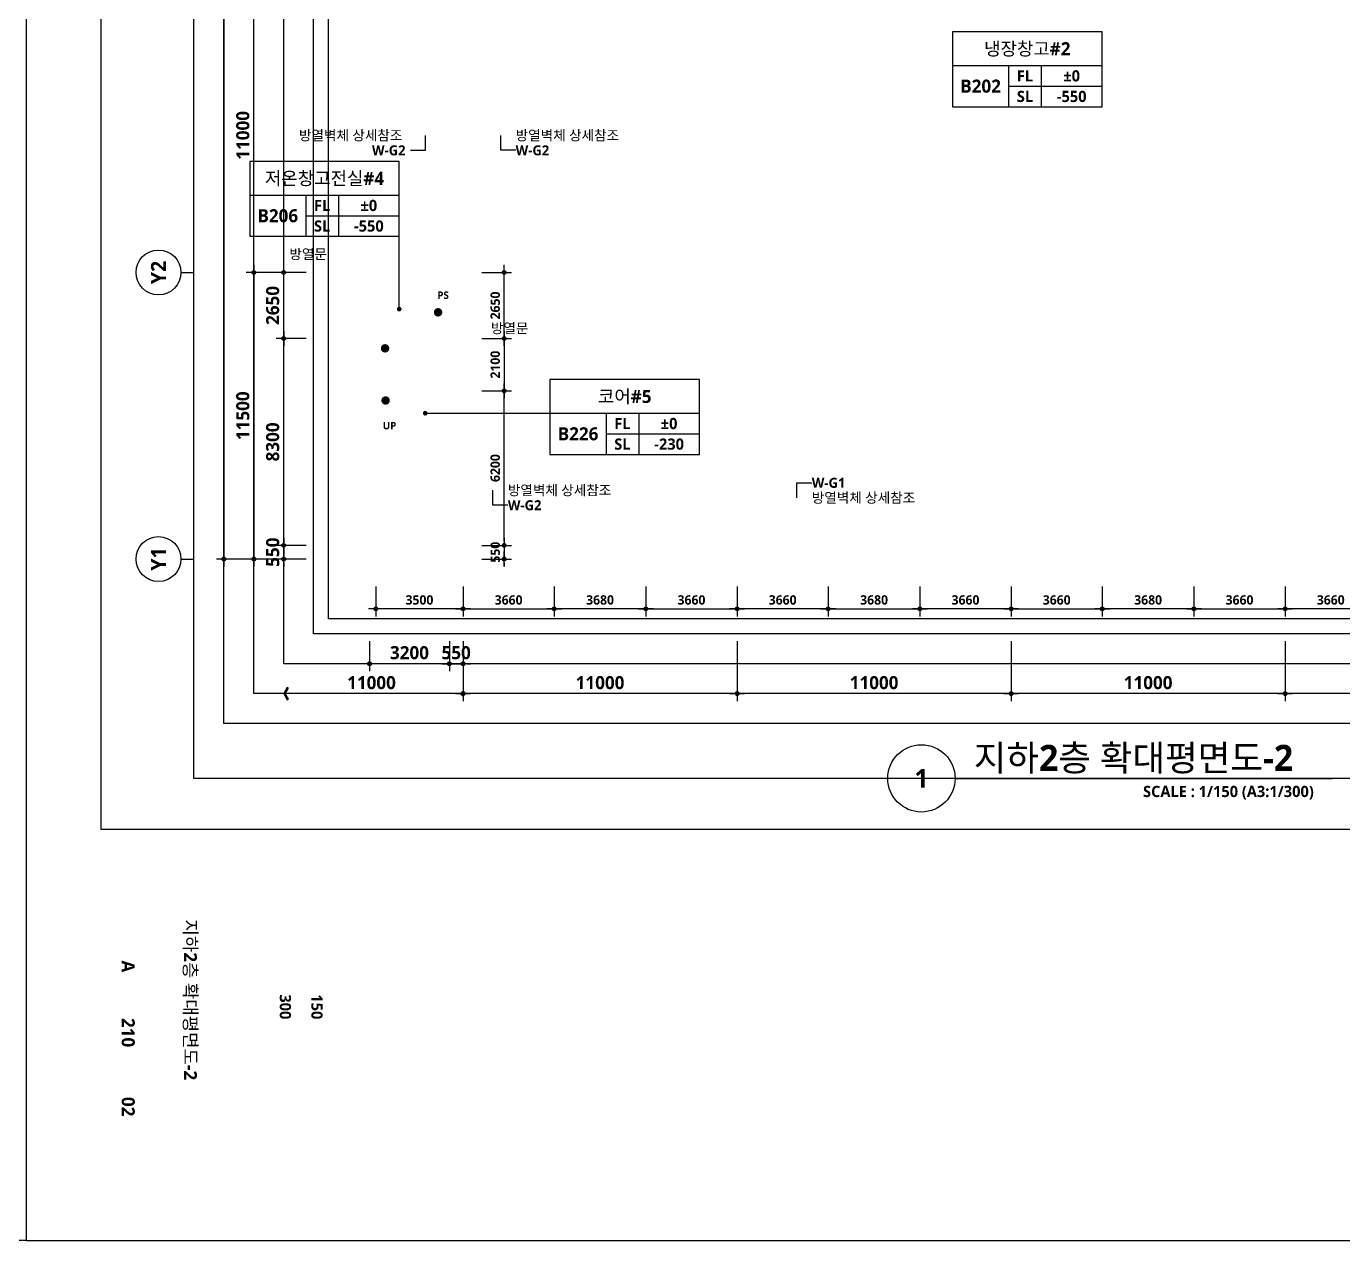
# Model space of a CAD drawing. Header units: millimetres. Extents: x -63924 to 190228206, y 0 to 456875599.
# Drawn here: x 89100 to 141939, y 0 to 48725 of the extents above; entities that cross this region are included whole.
import ezdxf
from ezdxf.enums import TextEntityAlignment as Align

# ---------------------------------------------------------------- set-up
doc = ezdxf.new("R2010")
doc.units = ezdxf.units.MM
doc.header["$LTSCALE"] = 150
doc.header["$MEASUREMENT"] = 0
doc.header["$PDSIZE"] = -10
doc.layers.get('0').update_dxf_attribs({"linetype": 'CONTINUOUS'})
doc.layers.get('Defpoints').update_dxf_attribs({"color": 153, "linetype": 'CONTINUOUS'})
for name, color, linetype in [('A-ANNO-DIM', 4, 'CONTINUOUS'), ('A-ANNO-GRA1', 7, 'CONTINUOUS'), ('A-ANNO-LEAD', 4, 'CONTINUOUS'), ('A-ANNO-TEXT1', 7, 'CONTINUOUS'), ('A-ANNO-TEXT2', 3, 'CONTINUOUS'), ('A-ANNO-TITL', 7, 'CONTINUOUS'), ('A-FLOR-MARK-ARCH', 1, 'CONTINUOUS'), ('A-ST-AXIS-BUB', 7, 'CONTINUOUS'), ('A-ST-AXIS-DIM', 7, 'CONTINUOUS'), ('AA-XXXX-TXT1', 2, 'CONTINUOUS')]:
    doc.layers.add(name, color=color, linetype=linetype)
for name, color, linetype, plot in [('Defpoint', 161, 'CONTINUOUS', False), ('G(그리드1)', 185, 'CONTINUOUS', False), ('G(그리드2)', 235, 'CONTINUOUS', False)]:
    doc.layers.add(name, color=color, linetype=linetype, plot=plot)
doc.styles.add('2020음성 1차', font='')
doc.styles.add('SH_나눔', font='')
doc.styles.add('SH_대대리576', font='')
doc.styles.add('SH_진천_나눔', font='')
doc.styles.get('2020음성 1차').set_extended_font_data('NanumGothic', bold=True)
doc.styles.get('SH_나눔').set_extended_font_data('NanumGothic', bold=True)
doc.styles.get('SH_대대리576').set_extended_font_data('NanumGothic', bold=True)
doc.styles.get('SH_진천_나눔').set_extended_font_data('NanumGothic', bold=True)
doc.dimstyles.new('SHP 300', dxfattribs={"dimscale": 150, "dimtxt": 3.5, "dimasz": 1, "dimexe": 2, "dimexo": 2, "dimgap": 1, "dimtad": 1, "dimdec": 0, "dimzin": 0, "dimdsep": 46, "dimtxsty": 'SH_대대리576', "dimblk": 'DIMDOT', "dimcen": 0.09, "dimclrt": 3, "dimadec": 0, "dimazin": 1, "dimtfac": 1, "dimtdec": 0, "dimtix": 1, "dimtmove": 2, "dimatfit": 0, "dimldrblk": 'DIMDOT', "dimfxl": 1, "dimtolj": 1, "dimtzin": 0, "dimarcsym": 0})
doc.dimstyles.new('SHP300내부', dxfattribs={"dimscale": 150, "dimtxt": 2.5, "dimasz": 1, "dimexe": 2, "dimexo": 2, "dimgap": 1, "dimtad": 1, "dimdec": 0, "dimzin": 0, "dimdsep": 46, "dimtxsty": 'SH_대대리576', "dimblk": 'DIMDOT', "dimcen": 0.09, "dimclrd": 256, "dimclre": 256, "dimclrt": 3, "dimadec": 0, "dimazin": 1, "dimtfac": 1, "dimtdec": 0, "dimtix": 1, "dimtmove": 2, "dimatfit": 0, "dimldrblk": 'DIMDOT', "dimfxl": 1, "dimtolj": 1, "dimtzin": 0, "dimlwd": -1, "dimlwe": -1, "dimarcsym": 0})

# ---------------------------------------------------------------- blocks, each defined once
blk = doc.blocks.new('*U12')
at = {"layer": 'A-ANNO-TITL'}
blk.add_line((0, 0), (5050, 0), dxfattribs=at)
blk.add_circle((-450, 0), 450, dxfattribs=at)
at = {"layer": 'AA-XXXX-TXT1', "style": 'SH_대대리576'}
blk.add_attdef('DWG.TITLE', (250, 100), '', height=350, dxfattribs=at)
at = {"layer": 'AA-XXXX-TXT1', "color": 7, "style": 'SH_대대리576'}
blk.add_attdef('NO1', text='', height=300, dxfattribs=at).set_placement((-450, 0), align=Align.MIDDLE)
at = {"layer": 'AA-XXXX-TXT1', "style": 'SH_대대리576'}
blk.add_attdef('SCALE', text='', height=150, dxfattribs=at).set_placement((4800, -100), align=Align.TOP_RIGHT)
blk = doc.blocks.new('A-ST-AXIS-BUB-1')
at = {"layer": 'A-ST-AXIS-BUB'}
blk.add_line((0, 350), (0, 0), dxfattribs=at)
blk.add_circle((0, 950), 600, dxfattribs=at)
blk = doc.blocks.new('DIMDOT')
at = {"color": 0}
blk.add_line((-2, 0), (2, 0), dxfattribs=at)
for radius in [0.5, 0.25]:
    blk.add_circle((0, 0), radius, dxfattribs=at)
blk = doc.blocks.new('*D36')
at = {"layer": 'A-ST-AXIS-DIM', "color": 0, "lineweight": -2, "transparency": 16777216}
for p, q in [((100330, 38850), (97930, 38850)), ((98230, 38700), (98230, 27500)), ((100330, 27350), (97930, 27350))]:
    blk.add_line(p, q, dxfattribs=at)
at = {"layer": 'Defpoints', "color": 0, "transparency": 16777216}
for p in [(100630, 38850), (98230, 27350), (100630, 27350)]:
    blk.add_point(p, dxfattribs=at)
at = {"layer": 'A-ST-AXIS-DIM', "color": 0, "linetype": 'ByBlock', "lineweight": -2, "transparency": 16777216, "xscale": 150, "yscale": 150, "zscale": 150}
for p, rotation in [((98230, 38850), 90), ((98230, 27350), 270)]:
    blk.add_blockref('DIMDOT', p, dxfattribs=dict(at, rotation=rotation))
at = {"layer": 'A-ST-AXIS-DIM', "color": 3, "transparency": 16777216, "insert": (97791, 33100), "char_height": 525, "attachment_point": 5, "rotation": 90, "style": 'SH_대대리576'}
blk.add_mtext('\\A1;11500', dxfattribs=at)
blk = doc.blocks.new('*D37')
at = {"layer": 'A-ST-AXIS-DIM', "color": 0, "lineweight": -2, "transparency": 16777216}
for p, q in [((100330, 49850), (97930, 49850)), ((98230, 39000), (98230, 49700)), ((100330, 38850), (97930, 38850))]:
    blk.add_line(p, q, dxfattribs=at)
at = {"layer": 'Defpoints', "color": 0, "transparency": 16777216}
for p in [(98230, 49850), (100630, 49850), (100630, 38850)]:
    blk.add_point(p, dxfattribs=at)
at = {"layer": 'A-ST-AXIS-DIM', "color": 0, "linetype": 'ByBlock', "lineweight": -2, "transparency": 16777216, "xscale": 150, "yscale": 150, "zscale": 150}
for p, rotation in [((98230, 49850), 90), ((98230, 38850), 270)]:
    blk.add_blockref('DIMDOT', p, dxfattribs=dict(at, rotation=rotation))
at = {"layer": 'A-ST-AXIS-DIM', "color": 3, "transparency": 16777216, "insert": (97792, 44350), "char_height": 525, "attachment_point": 5, "rotation": 90, "style": 'SH_대대리576'}
blk.add_mtext('\\A1;11000', dxfattribs=at)
blk = doc.blocks.new('*D43')
at = {"layer": 'A-ST-AXIS-DIM', "color": 0, "lineweight": -2, "transparency": 16777216}
for p, q in [((100330, 112150), (96730, 112150)), ((97030, 112000), (97030, 27500)), ((100330, 27350), (96730, 27350))]:
    blk.add_line(p, q, dxfattribs=at)
at = {"layer": 'Defpoints', "color": 0, "transparency": 16777216}
for p in [(100630, 112150), (97030, 27350), (100630, 27350)]:
    blk.add_point(p, dxfattribs=at)
at = {"layer": 'A-ST-AXIS-DIM', "color": 0, "linetype": 'ByBlock', "lineweight": -2, "transparency": 16777216, "xscale": 150, "yscale": 150, "zscale": 150}
for p, rotation in [((97030, 112150), 90), ((97030, 27350), 270)]:
    blk.add_blockref('DIMDOT', p, dxfattribs=dict(at, rotation=rotation))
at = {"layer": 'A-ST-AXIS-DIM', "color": 3, "transparency": 16777216, "insert": (96590, 69750), "char_height": 525, "attachment_point": 5, "rotation": 90, "style": 'SH_대대리576'}
blk.add_mtext('\\A1;84800', dxfattribs=at)
blk = doc.blocks.new('*D208')
at = {"layer": 'A-ANNO-DIM', "transparency": 16777216}
for p, q in [((108280, 28050), (108280, 28200)), ((107380, 27900), (108580, 27900)), ((108280, 27900), (108280, 27350)), ((107380, 27350), (108580, 27350)), ((108280, 27200), (108280, 27050))]:
    blk.add_line(p, q, dxfattribs=at)
at = {"layer": 'Defpoints', "color": 0, "transparency": 16777216}
for p in [(107080, 27900), (107080, 27350), (108280, 27350)]:
    blk.add_point(p, dxfattribs=at)
at = {"layer": 'A-ANNO-DIM', "linetype": 'ByBlock', "transparency": 16777216, "xscale": 150, "yscale": 150, "zscale": 150}
for p, rotation in [((108280, 27900), 270), ((108280, 27350), 90)]:
    blk.add_blockref('DIMDOT', p, dxfattribs=dict(at, rotation=rotation))
at = {"layer": 'A-ANNO-DIM', "color": 3, "transparency": 16777216, "insert": (107924, 27625), "char_height": 375, "attachment_point": 5, "rotation": 90, "style": 'SH_대대리576'}
blk.add_mtext('\\A1;550', dxfattribs=at)
blk = doc.blocks.new('*D264')
at = {"layer": 'A-ANNO-DIM', "transparency": 16777216}
for p, q in [((103130, 26250), (103130, 25050)), ((106630, 26250), (106630, 25050)), ((106480, 25350), (103280, 25350))]:
    blk.add_line(p, q, dxfattribs=at)
at = {"layer": 'Defpoints', "color": 0, "transparency": 16777216}
for p in [(103130, 26550), (106630, 26550), (103130, 25350)]:
    blk.add_point(p, dxfattribs=at)
at = {"layer": 'A-ANNO-DIM', "linetype": 'ByBlock', "transparency": 16777216, "xscale": 150, "yscale": 150, "zscale": 150, "rotation": 180}
blk.add_blockref('DIMDOT', (103130, 25350), dxfattribs=at)
at = {"layer": 'A-ANNO-DIM', "linetype": 'ByBlock', "transparency": 16777216, "xscale": 150, "yscale": 150, "zscale": 150}
blk.add_blockref('DIMDOT', (106630, 25350), dxfattribs=at)
at = {"layer": 'A-ANNO-DIM', "color": 3, "transparency": 16777216, "insert": (104880, 25707), "char_height": 375, "attachment_point": 5, "style": 'SH_대대리576'}
blk.add_mtext('\\A1;3500', dxfattribs=at)
blk = doc.blocks.new('*D265')
at = {"layer": 'A-ANNO-DIM', "transparency": 16777216}
for p, q in [((106630, 26250), (106630, 25050)), ((110290, 26250), (110290, 25050)), ((106780, 25350), (110140, 25350))]:
    blk.add_line(p, q, dxfattribs=at)
at = {"layer": 'Defpoints', "color": 0, "transparency": 16777216}
for p in [(106630, 26550), (110290, 26550), (110290, 25350)]:
    blk.add_point(p, dxfattribs=at)
at = {"layer": 'A-ANNO-DIM', "linetype": 'ByBlock', "transparency": 16777216, "xscale": 150, "yscale": 150, "zscale": 150, "rotation": 180}
blk.add_blockref('DIMDOT', (106630, 25350), dxfattribs=at)
at = {"layer": 'A-ANNO-DIM', "linetype": 'ByBlock', "transparency": 16777216, "xscale": 150, "yscale": 150, "zscale": 150}
blk.add_blockref('DIMDOT', (110290, 25350), dxfattribs=at)
at = {"layer": 'A-ANNO-DIM', "color": 3, "transparency": 16777216, "insert": (108460, 25707), "char_height": 375, "attachment_point": 5, "style": 'SH_대대리576'}
blk.add_mtext('\\A1;3660', dxfattribs=at)
blk = doc.blocks.new('*D271')
at = {"layer": 'A-ANNO-DIM', "transparency": 16777216}
for p, q in [((110290, 26250), (110290, 25050)), ((113970, 26250), (113970, 25050)), ((113820, 25350), (110440, 25350))]:
    blk.add_line(p, q, dxfattribs=at)
at = {"layer": 'Defpoints', "color": 0, "transparency": 16777216}
for p in [(110290, 26550), (113970, 26550), (110290, 25350)]:
    blk.add_point(p, dxfattribs=at)
at = {"layer": 'A-ANNO-DIM', "linetype": 'ByBlock', "transparency": 16777216, "xscale": 150, "yscale": 150, "zscale": 150, "rotation": 180}
blk.add_blockref('DIMDOT', (110290, 25350), dxfattribs=at)
at = {"layer": 'A-ANNO-DIM', "linetype": 'ByBlock', "transparency": 16777216, "xscale": 150, "yscale": 150, "zscale": 150}
blk.add_blockref('DIMDOT', (113970, 25350), dxfattribs=at)
at = {"layer": 'A-ANNO-DIM', "color": 3, "transparency": 16777216, "insert": (112130, 25707), "char_height": 375, "attachment_point": 5, "style": 'SH_대대리576'}
blk.add_mtext('\\A1;3680', dxfattribs=at)
blk = doc.blocks.new('*D272')
at = {"layer": 'A-ANNO-DIM', "transparency": 16777216}
for p, q in [((113970, 26250), (113970, 25050)), ((117630, 26250), (117630, 25050)), ((114120, 25350), (117480, 25350))]:
    blk.add_line(p, q, dxfattribs=at)
at = {"layer": 'Defpoints', "color": 0, "transparency": 16777216}
for p in [(113970, 26550), (117630, 26550), (117630, 25350)]:
    blk.add_point(p, dxfattribs=at)
at = {"layer": 'A-ANNO-DIM', "linetype": 'ByBlock', "transparency": 16777216, "xscale": 150, "yscale": 150, "zscale": 150, "rotation": 180}
blk.add_blockref('DIMDOT', (113970, 25350), dxfattribs=at)
at = {"layer": 'A-ANNO-DIM', "linetype": 'ByBlock', "transparency": 16777216, "xscale": 150, "yscale": 150, "zscale": 150}
blk.add_blockref('DIMDOT', (117630, 25350), dxfattribs=at)
at = {"layer": 'A-ANNO-DIM', "color": 3, "transparency": 16777216, "insert": (115800, 25707), "char_height": 375, "attachment_point": 5, "style": 'SH_대대리576'}
blk.add_mtext('\\A1;3660', dxfattribs=at)
blk = doc.blocks.new('*D273')
at = {"layer": 'A-ANNO-DIM', "transparency": 16777216}
for p, q in [((124970, 26250), (124970, 25050)), ((128630, 26250), (128630, 25050)), ((128480, 25350), (125120, 25350))]:
    blk.add_line(p, q, dxfattribs=at)
at = {"layer": 'Defpoints', "color": 0, "transparency": 16777216}
for p in [(124970, 26550), (128630, 26550), (124970, 25350)]:
    blk.add_point(p, dxfattribs=at)
at = {"layer": 'A-ANNO-DIM', "linetype": 'ByBlock', "transparency": 16777216, "xscale": 150, "yscale": 150, "zscale": 150, "rotation": 180}
blk.add_blockref('DIMDOT', (124970, 25350), dxfattribs=at)
at = {"layer": 'A-ANNO-DIM', "linetype": 'ByBlock', "transparency": 16777216, "xscale": 150, "yscale": 150, "zscale": 150}
blk.add_blockref('DIMDOT', (128630, 25350), dxfattribs=at)
at = {"layer": 'A-ANNO-DIM', "color": 3, "transparency": 16777216, "insert": (126800, 25707), "char_height": 375, "attachment_point": 5, "style": 'SH_대대리576'}
blk.add_mtext('\\A1;3660', dxfattribs=at)
blk = doc.blocks.new('*D274')
at = {"layer": 'A-ANNO-DIM', "transparency": 16777216}
for p, q in [((121290, 26250), (121290, 25050)), ((124970, 26250), (124970, 25050)), ((121440, 25350), (124820, 25350))]:
    blk.add_line(p, q, dxfattribs=at)
at = {"layer": 'Defpoints', "color": 0, "transparency": 16777216}
for p in [(121290, 26550), (124970, 26550), (124970, 25350)]:
    blk.add_point(p, dxfattribs=at)
at = {"layer": 'A-ANNO-DIM', "linetype": 'ByBlock', "transparency": 16777216, "xscale": 150, "yscale": 150, "zscale": 150, "rotation": 180}
blk.add_blockref('DIMDOT', (121290, 25350), dxfattribs=at)
at = {"layer": 'A-ANNO-DIM', "linetype": 'ByBlock', "transparency": 16777216, "xscale": 150, "yscale": 150, "zscale": 150}
blk.add_blockref('DIMDOT', (124970, 25350), dxfattribs=at)
at = {"layer": 'A-ANNO-DIM', "color": 3, "transparency": 16777216, "insert": (123130, 25707), "char_height": 375, "attachment_point": 5, "style": 'SH_대대리576'}
blk.add_mtext('\\A1;3680', dxfattribs=at)
blk = doc.blocks.new('*D275')
at = {"layer": 'A-ANNO-DIM', "transparency": 16777216}
for p, q in [((117630, 26250), (117630, 25050)), ((121290, 26250), (121290, 25050)), ((121140, 25350), (117780, 25350))]:
    blk.add_line(p, q, dxfattribs=at)
at = {"layer": 'Defpoints', "color": 0, "transparency": 16777216}
for p in [(117630, 26550), (121290, 26550), (117630, 25350)]:
    blk.add_point(p, dxfattribs=at)
at = {"layer": 'A-ANNO-DIM', "linetype": 'ByBlock', "transparency": 16777216, "xscale": 150, "yscale": 150, "zscale": 150, "rotation": 180}
blk.add_blockref('DIMDOT', (117630, 25350), dxfattribs=at)
at = {"layer": 'A-ANNO-DIM', "linetype": 'ByBlock', "transparency": 16777216, "xscale": 150, "yscale": 150, "zscale": 150}
blk.add_blockref('DIMDOT', (121290, 25350), dxfattribs=at)
at = {"layer": 'A-ANNO-DIM', "color": 3, "transparency": 16777216, "insert": (119460, 25707), "char_height": 375, "attachment_point": 5, "style": 'SH_대대리576'}
blk.add_mtext('\\A1;3660', dxfattribs=at)
blk = doc.blocks.new('*D276')
at = {"layer": 'A-ANNO-DIM', "transparency": 16777216}
for p, q in [((128630, 26250), (128630, 25050)), ((132290, 26250), (132290, 25050)), ((128780, 25350), (132140, 25350))]:
    blk.add_line(p, q, dxfattribs=at)
at = {"layer": 'Defpoints', "color": 0, "transparency": 16777216}
for p in [(128630, 26550), (132290, 26550), (132290, 25350)]:
    blk.add_point(p, dxfattribs=at)
at = {"layer": 'A-ANNO-DIM', "linetype": 'ByBlock', "transparency": 16777216, "xscale": 150, "yscale": 150, "zscale": 150, "rotation": 180}
blk.add_blockref('DIMDOT', (128630, 25350), dxfattribs=at)
at = {"layer": 'A-ANNO-DIM', "linetype": 'ByBlock', "transparency": 16777216, "xscale": 150, "yscale": 150, "zscale": 150}
blk.add_blockref('DIMDOT', (132290, 25350), dxfattribs=at)
at = {"layer": 'A-ANNO-DIM', "color": 3, "transparency": 16777216, "insert": (130460, 25707), "char_height": 375, "attachment_point": 5, "style": 'SH_대대리576'}
blk.add_mtext('\\A1;3660', dxfattribs=at)
blk = doc.blocks.new('*D277')
at = {"layer": 'A-ANNO-DIM', "transparency": 16777216}
for p, q in [((132290, 26250), (132290, 25050)), ((135970, 26250), (135970, 25050)), ((135820, 25350), (132440, 25350))]:
    blk.add_line(p, q, dxfattribs=at)
at = {"layer": 'Defpoints', "color": 0, "transparency": 16777216}
for p in [(132290, 26550), (135970, 26550), (132290, 25350)]:
    blk.add_point(p, dxfattribs=at)
at = {"layer": 'A-ANNO-DIM', "linetype": 'ByBlock', "transparency": 16777216, "xscale": 150, "yscale": 150, "zscale": 150, "rotation": 180}
blk.add_blockref('DIMDOT', (132290, 25350), dxfattribs=at)
at = {"layer": 'A-ANNO-DIM', "linetype": 'ByBlock', "transparency": 16777216, "xscale": 150, "yscale": 150, "zscale": 150}
blk.add_blockref('DIMDOT', (135970, 25350), dxfattribs=at)
at = {"layer": 'A-ANNO-DIM', "color": 3, "transparency": 16777216, "insert": (134130, 25707), "char_height": 375, "attachment_point": 5, "style": 'SH_대대리576'}
blk.add_mtext('\\A1;3680', dxfattribs=at)
blk = doc.blocks.new('*D278')
at = {"layer": 'A-ANNO-DIM', "transparency": 16777216}
for p, q in [((135970, 26250), (135970, 25050)), ((139630, 26250), (139630, 25050)), ((136120, 25350), (139480, 25350))]:
    blk.add_line(p, q, dxfattribs=at)
at = {"layer": 'Defpoints', "color": 0, "transparency": 16777216}
for p in [(135970, 26550), (139630, 26550), (139630, 25350)]:
    blk.add_point(p, dxfattribs=at)
at = {"layer": 'A-ANNO-DIM', "linetype": 'ByBlock', "transparency": 16777216, "xscale": 150, "yscale": 150, "zscale": 150, "rotation": 180}
blk.add_blockref('DIMDOT', (135970, 25350), dxfattribs=at)
at = {"layer": 'A-ANNO-DIM', "linetype": 'ByBlock', "transparency": 16777216, "xscale": 150, "yscale": 150, "zscale": 150}
blk.add_blockref('DIMDOT', (139630, 25350), dxfattribs=at)
at = {"layer": 'A-ANNO-DIM', "color": 3, "transparency": 16777216, "insert": (137800, 25707), "char_height": 375, "attachment_point": 5, "style": 'SH_대대리576'}
blk.add_mtext('\\A1;3660', dxfattribs=at)
blk = doc.blocks.new('*D286')
at = {"layer": 'A-ANNO-DIM', "transparency": 16777216}
for p, q in [((139630, 26250), (139630, 25050)), ((143290, 26250), (143290, 25050)), ((143140, 25350), (139780, 25350))]:
    blk.add_line(p, q, dxfattribs=at)
at = {"layer": 'Defpoints', "color": 0, "transparency": 16777216}
for p in [(139630, 26550), (143290, 26550), (139630, 25350)]:
    blk.add_point(p, dxfattribs=at)
at = {"layer": 'A-ANNO-DIM', "linetype": 'ByBlock', "transparency": 16777216, "xscale": 150, "yscale": 150, "zscale": 150, "rotation": 180}
blk.add_blockref('DIMDOT', (139630, 25350), dxfattribs=at)
at = {"layer": 'A-ANNO-DIM', "linetype": 'ByBlock', "transparency": 16777216, "xscale": 150, "yscale": 150, "zscale": 150}
blk.add_blockref('DIMDOT', (143290, 25350), dxfattribs=at)
at = {"layer": 'A-ANNO-DIM', "color": 3, "transparency": 16777216, "insert": (141460, 25707), "char_height": 375, "attachment_point": 5, "style": 'SH_대대리576'}
blk.add_mtext('\\A1;3660', dxfattribs=at)
blk = doc.blocks.new('G$C9D92D8A7')
at = {"layer": 'A-ANNO-GRA1'}
for p, q in [((0, 11), (40, 11)), ((15, 11), (15, 0)), ((23.75, 11), (23.75, 0)), ((15, 5.5), (40, 5.5))]:
    blk.add_line(p, q, dxfattribs=at)
blk.add_lwpolyline([(0, 20), (0, 0), (40, 0), (40, 20)], close=True, dxfattribs=at)
at = {"style": '2020음성 1차'}
for tag, height, p in [('실명', 3.5, (20, 15.5)), ('실번호', 3.5, (7.5, 5.5)), ('마감레벨', 3, (31.875, 8.25)), ('구조레벨', 3, (31.875, 2.75))]:
    blk.add_attdef(tag, text='', height=height, dxfattribs=at).set_placement(p, align=Align.MIDDLE_CENTER)
at = {"layer": 'A-ANNO-TEXT1', "style": 'SH_나눔'}
for s, p in [('FL', (19.375, 8.25)), ('SL', (19.375, 2.75))]:
    blk.add_text(s, height=3, dxfattribs=at).set_placement(p, align=Align.MIDDLE)
blk = doc.blocks.new('*D338')
at = {"layer": 'A-ST-AXIS-DIM', "color": 0, "lineweight": -2, "transparency": 16777216}
for p, q in [((100330, 38850), (99130, 38850)), ((99430, 36350), (99430, 38700)), ((100330, 36200), (99130, 36200))]:
    blk.add_line(p, q, dxfattribs=at)
at = {"layer": 'Defpoints', "color": 0, "transparency": 16777216}
for p in [(99430, 38850), (100630, 38850), (100630, 36200)]:
    blk.add_point(p, dxfattribs=at)
at = {"layer": 'A-ST-AXIS-DIM', "color": 0, "linetype": 'ByBlock', "lineweight": -2, "transparency": 16777216, "xscale": 150, "yscale": 150, "zscale": 150}
for p, rotation in [((99430, 38850), 90), ((99430, 36200), 270)]:
    blk.add_blockref('DIMDOT', p, dxfattribs=dict(at, rotation=rotation))
at = {"layer": 'A-ST-AXIS-DIM', "color": 3, "transparency": 16777216, "insert": (98990, 37525), "char_height": 525, "attachment_point": 5, "rotation": 90, "style": 'SH_대대리576'}
blk.add_mtext('\\A1;2650', dxfattribs=at)
blk = doc.blocks.new('*D339')
at = {"layer": 'A-ST-AXIS-DIM', "color": 0, "lineweight": -2, "transparency": 16777216}
for p, q in [((100330, 36200), (99130, 36200)), ((99430, 28050), (99430, 36050)), ((100330, 27900), (99130, 27900))]:
    blk.add_line(p, q, dxfattribs=at)
at = {"layer": 'Defpoints', "color": 0, "transparency": 16777216}
for p in [(99430, 36200), (100630, 36200), (100630, 27900)]:
    blk.add_point(p, dxfattribs=at)
at = {"layer": 'A-ST-AXIS-DIM', "color": 0, "linetype": 'ByBlock', "lineweight": -2, "transparency": 16777216, "xscale": 150, "yscale": 150, "zscale": 150}
for p, rotation in [((99430, 36200), 90), ((99430, 27900), 270)]:
    blk.add_blockref('DIMDOT', p, dxfattribs=dict(at, rotation=rotation))
at = {"layer": 'A-ST-AXIS-DIM', "color": 3, "transparency": 16777216, "insert": (98990, 32050), "char_height": 525, "attachment_point": 5, "rotation": 90, "style": 'SH_대대리576'}
blk.add_mtext('\\A1;8300', dxfattribs=at)
blk = doc.blocks.new('*D340')
at = {"layer": 'A-ST-AXIS-DIM', "color": 0, "lineweight": -2, "transparency": 16777216}
for p, q in [((99430, 28050), (99430, 28200)), ((100330, 27900), (99130, 27900)), ((99430, 27900), (99430, 27350)), ((100330, 27350), (99130, 27350)), ((99430, 27200), (99430, 27050))]:
    blk.add_line(p, q, dxfattribs=at)
at = {"layer": 'Defpoints', "color": 0, "transparency": 16777216}
for p in [(100630, 27900), (99430, 27350), (100630, 27350)]:
    blk.add_point(p, dxfattribs=at)
at = {"layer": 'A-ST-AXIS-DIM', "color": 0, "linetype": 'ByBlock', "lineweight": -2, "transparency": 16777216, "xscale": 150, "yscale": 150, "zscale": 150}
for p, rotation in [((99430, 27900), 270), ((99430, 27350), 90)]:
    blk.add_blockref('DIMDOT', p, dxfattribs=dict(at, rotation=rotation))
at = {"layer": 'A-ST-AXIS-DIM', "color": 3, "transparency": 16777216, "insert": (98991, 27625), "char_height": 525, "attachment_point": 5, "rotation": 90, "style": 'SH_대대리576'}
blk.add_mtext('\\A1;550', dxfattribs=at)
blk = doc.blocks.new('*D341')
at = {"layer": 'A-ST-AXIS-DIM', "color": 0, "lineweight": -2, "transparency": 16777216}
for p, q in [((106630, 24050), (106630, 21650)), ((117630, 24050), (117630, 21650)), ((117480, 21950), (106780, 21950))]:
    blk.add_line(p, q, dxfattribs=at)
at = {"layer": 'Defpoints', "color": 0, "transparency": 16777216}
for p in [(106630, 24350), (117630, 24350), (106630, 21950)]:
    blk.add_point(p, dxfattribs=at)
at = {"layer": 'A-ST-AXIS-DIM', "color": 0, "linetype": 'ByBlock', "lineweight": -2, "transparency": 16777216, "xscale": 150, "yscale": 150, "zscale": 150, "rotation": 180}
blk.add_blockref('DIMDOT', (106630, 21950), dxfattribs=at)
at = {"layer": 'A-ST-AXIS-DIM', "color": 0, "linetype": 'ByBlock', "lineweight": -2, "transparency": 16777216, "xscale": 150, "yscale": 150, "zscale": 150}
blk.add_blockref('DIMDOT', (117630, 21950), dxfattribs=at)
at = {"layer": 'A-ST-AXIS-DIM', "color": 3, "transparency": 16777216, "insert": (112130, 22388), "char_height": 525, "attachment_point": 5, "style": 'SH_대대리576'}
blk.add_mtext('\\A1;11000', dxfattribs=at)
blk = doc.blocks.new('*D342')
at = {"layer": 'A-ST-AXIS-DIM', "color": 0, "lineweight": -2, "transparency": 16777216}
for p, q in [((117630, 24050), (117630, 21650)), ((128630, 24050), (128630, 21650)), ((128480, 21950), (117780, 21950))]:
    blk.add_line(p, q, dxfattribs=at)
at = {"layer": 'Defpoints', "color": 0, "transparency": 16777216}
for p in [(117630, 24350), (128630, 24350), (117630, 21950)]:
    blk.add_point(p, dxfattribs=at)
at = {"layer": 'A-ST-AXIS-DIM', "color": 0, "linetype": 'ByBlock', "lineweight": -2, "transparency": 16777216, "xscale": 150, "yscale": 150, "zscale": 150, "rotation": 180}
blk.add_blockref('DIMDOT', (117630, 21950), dxfattribs=at)
at = {"layer": 'A-ST-AXIS-DIM', "color": 0, "linetype": 'ByBlock', "lineweight": -2, "transparency": 16777216, "xscale": 150, "yscale": 150, "zscale": 150}
blk.add_blockref('DIMDOT', (128630, 21950), dxfattribs=at)
at = {"layer": 'A-ST-AXIS-DIM', "color": 3, "transparency": 16777216, "insert": (123130, 22388), "char_height": 525, "attachment_point": 5, "style": 'SH_대대리576'}
blk.add_mtext('\\A1;11000', dxfattribs=at)
blk = doc.blocks.new('*D343')
at = {"layer": 'A-ST-AXIS-DIM', "color": 0, "lineweight": -2, "transparency": 16777216}
for p, q in [((128630, 24050), (128630, 21650)), ((139630, 24050), (139630, 21650)), ((139480, 21950), (128780, 21950))]:
    blk.add_line(p, q, dxfattribs=at)
at = {"layer": 'Defpoints', "color": 0, "transparency": 16777216}
for p in [(128630, 24350), (139630, 24350), (128630, 21950)]:
    blk.add_point(p, dxfattribs=at)
at = {"layer": 'A-ST-AXIS-DIM', "color": 0, "linetype": 'ByBlock', "lineweight": -2, "transparency": 16777216, "xscale": 150, "yscale": 150, "zscale": 150, "rotation": 180}
blk.add_blockref('DIMDOT', (128630, 21950), dxfattribs=at)
at = {"layer": 'A-ST-AXIS-DIM', "color": 0, "linetype": 'ByBlock', "lineweight": -2, "transparency": 16777216, "xscale": 150, "yscale": 150, "zscale": 150}
blk.add_blockref('DIMDOT', (139630, 21950), dxfattribs=at)
at = {"layer": 'A-ST-AXIS-DIM', "color": 3, "transparency": 16777216, "insert": (134130, 22388), "char_height": 525, "attachment_point": 5, "style": 'SH_대대리576'}
blk.add_mtext('\\A1;11000', dxfattribs=at)
blk = doc.blocks.new('*D344')
at = {"layer": 'A-ST-AXIS-DIM', "color": 0, "lineweight": -2, "transparency": 16777216}
for p, q in [((139630, 24050), (139630, 21650)), ((150630, 24050), (150630, 21650)), ((150480, 21950), (139780, 21950))]:
    blk.add_line(p, q, dxfattribs=at)
at = {"layer": 'Defpoints', "color": 0, "transparency": 16777216}
for p in [(139630, 24350), (150630, 24350), (139630, 21950)]:
    blk.add_point(p, dxfattribs=at)
at = {"layer": 'A-ST-AXIS-DIM', "color": 0, "linetype": 'ByBlock', "lineweight": -2, "transparency": 16777216, "xscale": 150, "yscale": 150, "zscale": 150, "rotation": 180}
blk.add_blockref('DIMDOT', (139630, 21950), dxfattribs=at)
at = {"layer": 'A-ST-AXIS-DIM', "color": 0, "linetype": 'ByBlock', "lineweight": -2, "transparency": 16777216, "xscale": 150, "yscale": 150, "zscale": 150}
blk.add_blockref('DIMDOT', (150630, 21950), dxfattribs=at)
at = {"layer": 'A-ST-AXIS-DIM', "color": 3, "transparency": 16777216, "insert": (145130, 22388), "char_height": 525, "attachment_point": 5, "style": 'SH_대대리576'}
blk.add_mtext('\\A1;11000', dxfattribs=at)
blk = doc.blocks.new('*D346')
at = {"layer": 'A-ANNO-DIM', "transparency": 16777216}
blk.add_arc((150630, 27350), 1820, 50.9975, 175.2755, dxfattribs=at)
at = {"layer": 'Defpoints', "color": 0, "transparency": 16777216}
for p in [(168630, 46168), (150603, 29169), (26630, 27350), (168630, 27350), (144057, 20479)]:
    blk.add_point(p, dxfattribs=at)
at = {"layer": 'A-ANNO-DIM', "linetype": 'ByBlock', "transparency": 16777216, "xscale": 150, "yscale": 150, "zscale": 150}
for p, rotation in [((151888, 28665), 318.6352696960233), ((148810, 27350), 267.6377603239947)]:
    blk.add_blockref('DIMDOT', p, dxfattribs=dict(at, rotation=rotation))
at = {"layer": 'A-ANNO-DIM', "color": 3, "transparency": 16777216, "insert": (149772, 29358), "char_height": 375, "attachment_point": 5, "rotation": 23.1365, "style": 'SH_대대리576'}
blk.add_mtext('\\A1;134%%d', dxfattribs=at)
blk = doc.blocks.new('*D386')
at = {"layer": 'A-ANNO-DIM', "transparency": 16777216}
for p, q in [((107380, 36200), (108580, 36200)), ((108280, 36050), (108280, 34250)), ((107380, 34100), (108580, 34100))]:
    blk.add_line(p, q, dxfattribs=at)
at = {"layer": 'Defpoints', "color": 0, "transparency": 16777216}
for p in [(107080, 36200), (107080, 34100), (108280, 34100)]:
    blk.add_point(p, dxfattribs=at)
at = {"layer": 'A-ANNO-DIM', "linetype": 'ByBlock', "transparency": 16777216, "xscale": 150, "yscale": 150, "zscale": 150}
for p, rotation in [((108280, 36200), 90), ((108280, 34100), 270)]:
    blk.add_blockref('DIMDOT', p, dxfattribs=dict(at, rotation=rotation))
at = {"layer": 'A-ANNO-DIM', "color": 3, "transparency": 16777216, "insert": (107924, 35150), "char_height": 375, "attachment_point": 5, "rotation": 90, "style": 'SH_대대리576'}
blk.add_mtext('\\A1;2100', dxfattribs=at)
blk = doc.blocks.new('*D387')
at = {"layer": 'A-ANNO-DIM', "transparency": 16777216}
for p, q in [((107380, 38850), (108580, 38850)), ((108280, 36350), (108280, 38700)), ((107380, 36200), (108580, 36200))]:
    blk.add_line(p, q, dxfattribs=at)
at = {"layer": 'Defpoints', "color": 0, "transparency": 16777216}
for p in [(107080, 38850), (108280, 38850), (107080, 36200)]:
    blk.add_point(p, dxfattribs=at)
at = {"layer": 'A-ANNO-DIM', "linetype": 'ByBlock', "transparency": 16777216, "xscale": 150, "yscale": 150, "zscale": 150}
for p, rotation in [((108280, 38850), 90), ((108280, 36200), 270)]:
    blk.add_blockref('DIMDOT', p, dxfattribs=dict(at, rotation=rotation))
at = {"layer": 'A-ANNO-DIM', "color": 3, "transparency": 16777216, "insert": (107923, 37525), "char_height": 375, "attachment_point": 5, "rotation": 90, "style": 'SH_대대리576'}
blk.add_mtext('\\A1;2650', dxfattribs=at)
blk = doc.blocks.new('*D388')
at = {"layer": 'A-ANNO-DIM', "transparency": 16777216}
for p, q in [((107380, 34100), (108580, 34100)), ((108280, 28050), (108280, 33950)), ((107380, 27900), (108580, 27900))]:
    blk.add_line(p, q, dxfattribs=at)
at = {"layer": 'Defpoints', "color": 0, "transparency": 16777216}
for p in [(107080, 34100), (108280, 34100), (107080, 27900)]:
    blk.add_point(p, dxfattribs=at)
at = {"layer": 'A-ANNO-DIM', "linetype": 'ByBlock', "transparency": 16777216, "xscale": 150, "yscale": 150, "zscale": 150}
for p, rotation in [((108280, 34100), 90), ((108280, 27900), 270)]:
    blk.add_blockref('DIMDOT', p, dxfattribs=dict(at, rotation=rotation))
at = {"layer": 'A-ANNO-DIM', "color": 3, "transparency": 16777216, "insert": (107923, 31000), "char_height": 375, "attachment_point": 5, "rotation": 90, "style": 'SH_대대리576'}
blk.add_mtext('\\A1;6200', dxfattribs=at)
blk = doc.blocks.new('*D398')
at = {"layer": 'A-ST-AXIS-DIM', "color": 0, "lineweight": -2, "transparency": 16777216}
for p, q in [((106080, 24050), (106080, 22850)), ((106630, 24050), (106630, 22850)), ((105930, 23150), (105780, 23150)), ((106080, 23150), (106630, 23150)), ((106780, 23150), (106930, 23150))]:
    blk.add_line(p, q, dxfattribs=at)
at = {"layer": 'Defpoints', "color": 0, "transparency": 16777216}
for p in [(106080, 24350), (106630, 24350), (106630, 23150)]:
    blk.add_point(p, dxfattribs=at)
at = {"layer": 'A-ST-AXIS-DIM', "color": 0, "linetype": 'ByBlock', "lineweight": -2, "transparency": 16777216, "xscale": 150, "yscale": 150, "zscale": 150}
blk.add_blockref('DIMDOT', (106080, 23150), dxfattribs=at)
at = {"layer": 'A-ST-AXIS-DIM', "color": 0, "linetype": 'ByBlock', "lineweight": -2, "transparency": 16777216, "xscale": 150, "yscale": 150, "zscale": 150, "rotation": 180}
blk.add_blockref('DIMDOT', (106630, 23150), dxfattribs=at)
at = {"layer": 'A-ST-AXIS-DIM', "color": 3, "transparency": 16777216, "insert": (106355, 23589), "char_height": 525, "attachment_point": 5, "style": 'SH_대대리576'}
blk.add_mtext('\\A1;550', dxfattribs=at)
blk = doc.blocks.new('*D399')
at = {"layer": 'A-ST-AXIS-DIM', "color": 0, "lineweight": -2, "transparency": 16777216}
for p, q in [((102880, 24050), (102880, 22850)), ((106080, 24050), (106080, 22850)), ((105930, 23150), (103030, 23150))]:
    blk.add_line(p, q, dxfattribs=at)
at = {"layer": 'Defpoints', "color": 0, "transparency": 16777216}
for p in [(102880, 24350), (106080, 24350), (102880, 23150)]:
    blk.add_point(p, dxfattribs=at)
at = {"layer": 'A-ST-AXIS-DIM', "color": 0, "linetype": 'ByBlock', "lineweight": -2, "transparency": 16777216, "xscale": 150, "yscale": 150, "zscale": 150, "rotation": 180}
blk.add_blockref('DIMDOT', (102880, 23150), dxfattribs=at)
at = {"layer": 'A-ST-AXIS-DIM', "color": 0, "linetype": 'ByBlock', "lineweight": -2, "transparency": 16777216, "xscale": 150, "yscale": 150, "zscale": 150}
blk.add_blockref('DIMDOT', (106080, 23150), dxfattribs=at)
at = {"layer": 'A-ST-AXIS-DIM', "color": 3, "transparency": 16777216, "insert": (104480, 23590), "char_height": 525, "attachment_point": 5, "style": 'SH_대대리576'}
blk.add_mtext('\\A1;3200', dxfattribs=at)

msp = doc.modelspace()

# ---------------------------------------------------------------- linework, layer by layer
for points in [[(104067.5, 37377.2), (104067.5, 40300)], [(105110, 33200), (110120.3, 33200)]]:
    msp.add_lwpolyline(points)
at = {"const_width": 93.8}
for points in [[(104067.5, 37330.4, 1), (104067.5, 37424.1, 1)], [(105063.1, 33200, -1), (105156.9, 33200, -1)]]:
    msp.add_lwpolyline(points, format="xyb", close=True, dxfattribs=at)
at = {"layer": 'A-ANNO-LEAD', "elevation": 103000}
for points in [[(106317.5, 44350, 0, 83.3, 0), (106067.5, 44350, 0, 0, 0), (104517.5, 44350, 0, 0, 0)], [(106942.5, 44350, 0, 83.3, 0), (107192.5, 44350, 0, 0, 0), (108742.5, 44350, 0, 0, 0)], [(106630, 30110, 0, 83.3, 0), (106880, 30110, 0, 0, 0), (108430, 30110, 0, 0, 0)], [(120030, 28600, 0, 83.3, 0), (120030, 28850, 0, 0, 0), (120030, 29809.2, 0, 0, 0), (120630, 29809.2, 0, 0, 0)]]:
    msp.add_lwpolyline(points, format="xyseb", dxfattribs=at)
for points in [[(104517.5, 43750), (105117.5, 43750), (105117.5, 44350)], [(108742.5, 43750), (108142.5, 43750), (108142.5, 44350)], [(120030, 29809.2), (120030, 30409.2), (120630, 30409.2)], [(108430, 29510), (107830, 29510), (107830, 30110)]]:
    msp.add_lwpolyline(points, dxfattribs=at)
at = {"layer": 'A-ANNO-LEAD'}
for points in [[(102600, 38385, 0, 83.3, 0), (102475, 38601.5, 0, 0, 0), (101906.5, 39586.2, 0, 0, 0), (101164.1, 39586.2, 0, 0, 0)], [(106370, 35410, 0, 83.3, 0), (106495, 35626.5, 0, 0, 0), (107063.5, 36611.2, 0, 0, 0), (107748.3, 36611.2, 0, 0, 0)]]:
    msp.add_lwpolyline(points, format="xyseb", dxfattribs=at)
at = {"layer": 'A-FLOR-MARK-ARCH', "const_width": 168.8}
for points in [[(105544, 37250, 1), (105712.7, 37250, 1)], [(103416.7, 35804.6, 1), (103585.5, 35804.6, 1)], [(103437.5, 33712.9, 1), (103606.3, 33712.9, 1)]]:
    msp.add_lwpolyline(points, format="xyb", close=True, dxfattribs=at)
at = {"layer": 'A-ST-AXIS-DIM'}
for p, q in [((106630, 24050), (106630, 21650)), ((106480, 21950), (99430, 21950))]:
    msp.add_line(p, q, dxfattribs=at)
at = {"layer": 'A-ST-AXIS-DIM', "linetype": 'Continuous'}
msp.add_lwpolyline([(99573.4, 21705.4), (99622.3, 21734.1), (99495.7, 21950), (99622.4, 22166), (99573.4, 22194.6), (99430, 21950)], close=True, dxfattribs=at)
at = {"layer": 'Defpoint'}
for points in [[(0, 126000), (89100, 126000), (89100, 0), (0, 0)], [(89100, 0), (178200, 0), (178200, 126000), (89100, 126000)], [(92100, 123000), (175200, 123000), (175200, 16500), (92100, 16500)]]:
    msp.add_lwpolyline(points, close=True, dxfattribs=at)
at = {"layer": 'G(그리드1)'}
for points in [[(174030, 18550), (95830, 18550), (95830, 119950), (174030, 119950)], [(172830, 20750), (97030, 20750), (97030, 118750), (172830, 118750)], [(171630, 21950), (98230, 21950), (98230, 117550), (171630, 117550)], [(170430, 23150), (99430, 23150), (99430, 116350), (170430, 116350)], [(169230, 24350), (100630, 24350), (100630, 115150), (169230, 115150)]]:
    msp.add_lwpolyline(points, close=True, dxfattribs=at)
at = {"layer": 'G(그리드2)'}
msp.add_lwpolyline([(168630, 24950), (101230, 24950), (101230, 114550), (168630, 114550)], close=True, dxfattribs=at)

# ---------------------------------------------------------------- block references
ref = msp.add_blockref('*U12', (126379.9, 18550), dxfattribs=dict(xscale=3, yscale=3, zscale=3))
ref.add_attrib('SCALE', 'SCALE : 1/150 (A3:1/300)', dxfattribs={"layer": 'A-ANNO-TITL', "height": 450, "style": 'SH_대대리576'}).set_placement((140780.1, 18250), align=Align.TOP_RIGHT)
ref.add_attrib('DWG.TITLE', '지하2층 확대평면도-2', (127129.9, 18850), dxfattribs={"layer": 'A-ANNO-TITL', "height": 1043.723, "style": 'SH_대대리576'})
ref.add_attrib('NO1', '1', dxfattribs={"layer": 'A-ANNO-TITL', "color": 7, "height": 750, "style": 'SH_대대리576'}).set_placement((125029.9, 18550), align=Align.MIDDLE)
at = {"layer": 'A-ANNO-TEXT1'}
ref = msp.add_blockref('G$C9D92D8A7', (126280, 45500), dxfattribs=dict(at, xscale=150, yscale=150, zscale=150))
ref.add_attrib('실명', '냉장창고#2', dxfattribs={"layer": 'A-ANNO-TEXT2', "height": 525, "style": '2020음성 1차'}).set_placement((129280, 47825, 103000), align=Align.MIDDLE_CENTER)
ref.add_attrib('실번호', 'B202', dxfattribs={"layer": 'A-ANNO-TEXT2', "height": 525, "style": '2020음성 1차'}).set_placement((127405, 46325, 103000), align=Align.MIDDLE_CENTER)
ref.add_attrib('마감레벨', '%%p0', dxfattribs={"height": 450, "style": '2020음성 1차'}).set_placement((131061.2, 46737.5, 103000), align=Align.MIDDLE_CENTER)
ref.add_attrib('구조레벨', '-550', dxfattribs={"height": 450, "style": '2020음성 1차'}).set_placement((131061.2, 45912.5, 103000), align=Align.MIDDLE_CENTER)
ref = msp.add_blockref('G$C9D92D8A7', (98067.5, 40300), dxfattribs=dict(at, xscale=150, yscale=150, zscale=150))
ref.add_attrib('실명', '저온창고전실#4', dxfattribs={"layer": 'A-ANNO-TEXT2', "height": 525, "style": '2020음성 1차'}).set_placement((101067.5, 42625, 309000), align=Align.MIDDLE_CENTER)
ref.add_attrib('실번호', 'B206', dxfattribs={"layer": 'A-ANNO-TEXT2', "height": 525, "style": '2020음성 1차'}).set_placement((99192.5, 41125, 309000), align=Align.MIDDLE_CENTER)
ref.add_attrib('마감레벨', '%%p0', dxfattribs={"height": 450, "style": '2020음성 1차'}).set_placement((102848.7, 41537.5, 309000), align=Align.MIDDLE_CENTER)
ref.add_attrib('구조레벨', '-550', dxfattribs={"height": 450, "style": '2020음성 1차'}).set_placement((102848.7, 40712.5, 309000), align=Align.MIDDLE_CENTER)
ref = msp.add_blockref('G$C9D92D8A7', (110120.3, 31550), dxfattribs=dict(at, xscale=150, yscale=150, zscale=150))
ref.add_attrib('실명', '코어#5', dxfattribs={"layer": 'A-ANNO-TEXT2', "height": 525, "style": '2020음성 1차'}).set_placement((113120.3, 33875, 309000), align=Align.MIDDLE_CENTER)
ref.add_attrib('실번호', 'B226', dxfattribs={"layer": 'A-ANNO-TEXT2', "height": 525, "style": '2020음성 1차'}).set_placement((111245.3, 32375, 309000), align=Align.MIDDLE_CENTER)
ref.add_attrib('마감레벨', '%%p0', dxfattribs={"height": 450, "style": '2020음성 1차'}).set_placement((114901.5, 32787.5, 309000), align=Align.MIDDLE_CENTER)
ref.add_attrib('구조레벨', '-230', dxfattribs={"height": 450, "style": '2020음성 1차'}).set_placement((114901.5, 31962.5, 309000), align=Align.MIDDLE_CENTER)
at = {"layer": 'A-ST-AXIS-BUB', "xscale": 1.5, "yscale": 1.5, "zscale": 1.5, "rotation": 90}
for p in [(95830, 38850), (95830, 27350)]:
    msp.add_blockref('A-ST-AXIS-BUB-1', p, dxfattribs=at)
at = {"layer": 'A-ST-AXIS-DIM', "xscale": -150, "yscale": 150, "zscale": 150, "rotation": 180}
msp.add_blockref('DIMDOT', (106630, 21950), dxfattribs=at)

# ---------------------------------------------------------------- texts
at = {"layer": 'A-ANNO-TEXT1', "style": '2020음성 1차'}
for s, p in [('방열벽체 상세참조', (100044.2, 44350, 103000)), ('방열벽체 상세참조', (108742.5, 44350, 103000)), ('W-G2', (102975.5, 43750, 103000)), ('W-G2', (108742.5, 43750, 103000)), ('방열문 ', (107748.3, 36611.2)), ('방열벽체 상세참조', (108430, 30110, 103000)), ('W-G1', (120630, 30409.2, 103000)), ('W-G2', (108430, 29510, 103000)), ('방열벽체 상세참조', (120630, 29809.2, 103000))]:
    msp.add_text(s, height=400, dxfattribs=at).set_placement(p, align=Align.MIDDLE_LEFT)
msp.add_text('방열문', height=400, dxfattribs=at).set_placement((101164.1, 39586.2), align=Align.MIDDLE_RIGHT)
at = {"layer": 'A-ANNO-TEXT1', "style": 'SH_대대리576'}
for s, p in [('Y2', (94405, 38850)), ('Y1', (94405, 27350))]:
    msp.add_text(s, height=600, rotation=90, dxfattribs=at).set_placement(p, align=Align.MIDDLE_CENTER)
at = {"layer": 'A-ANNO-TEXT1', "style": 'SH_진천_나눔'}
for s, p in [('PS', (105830, 37937.5)), ('UP', (103680, 32700))]:
    msp.add_text(s, height=300, dxfattribs=at).set_placement(p, align=Align.MIDDLE)
at = {"layer": 'A-ANNO-TITL', "style": 'SH_대대리576'}
for s, height, p in [('지하2층 확대평면도-2', 525, (95695.9, 9664.9)), ('A', 525, (93190.6, 11006.2)), ('300', 450, (99500.1, 9382.2)), ('150', 450, (100766.7, 9382.2)), ('210', 525, (93190.6, 8349.6)), ('02', 525, (93190.6, 5376.4))]:
    msp.add_text(s, height=height, rotation=270, dxfattribs=at).set_placement(p, align=Align.MIDDLE)
at = {"layer": 'A-ST-AXIS-DIM', "color": 3, "insert": (102955, 22387.9), "char_height": 525, "attachment_point": 5, "style": 'SH_대대리576'}
msp.add_mtext('\\A1;11000', dxfattribs=at)

# ---------------------------------------------------------------- dimensions: what is measured, and where the dimension line sits
at = {"layer": 'A-ANNO-DIM'}
dim = msp.add_angular_dim_2l(base=(150603, 29169.4), line1=((144057.3, 20478.6), (168630, 46168.2)), line2=((26630, 27350, 103000), (168630, 27350)), dimstyle='SHP300내부', override={"dimtxsty": 'SH_대대리576', "dimldrblk": 'DIMDOT'}, dxfattribs=at)
dim.commit()
dim.dimension.update_dxf_attribs({"geometry": '*D346', "text_midpoint": (149772.2, 29357.6)})
for base, p1, p2, angle, picture, middle in [((108280, 38850), (107080, 36200), (107080, 38850), 270, '*D387', (107923.1, 37525)), ((108280, 34100), (107080, 36200), (107080, 34100), 90, '*D386', (107923.9, 35150)), ((108280, 34100), (107080, 27900), (107080, 34100), 270, '*D388', (107923.1, 31000)), ((108280, 27350), (107080, 27900), (107080, 27350), 90, '*D208', (107923.9, 27625))]:
    dim = msp.add_linear_dim(base=base, p1=p1, p2=p2, angle=angle, dimstyle='SHP300내부', dxfattribs=at)
    dim.commit()
    dim.dimension.update_dxf_attribs({"geometry": picture, "text_midpoint": middle})
for base, p1, p2, picture, middle in [((103130, 25350), (106630, 26550), (103130, 26550), '*D264', (104880, 25706.9)), ((110290, 25350), (113970, 26550), (110290, 26550), '*D271', (112130, 25706.9)), ((117630, 25350), (121290, 26550), (117630, 26550), '*D275', (119460, 25706.9)), ((124970, 25350), (128630, 26550), (124970, 26550), '*D273', (126800, 25706.9)), ((132290, 25350), (135970, 26550), (132290, 26550), '*D277', (134130, 25706.9)), ((139630, 25350), (143290, 26550), (139630, 26550), '*D286', (141460, 25706.9))]:
    dim = msp.add_linear_dim(base=base, p1=p1, p2=p2, angle=180, dimstyle='SHP300내부', override={"dimtxsty": 'SH_대대리576', "dimldrblk": 'DIMDOT'}, dxfattribs=at)
    dim.commit()
    dim.dimension.update_dxf_attribs({"geometry": picture, "text_midpoint": middle})
for base, p1, p2, picture, middle in [((110290, 25350), (106630, 26550), (110290, 26550), '*D265', (108460, 25706.9)), ((117630, 25350), (113970, 26550), (117630, 26550), '*D272', (115800, 25706.9)), ((124970, 25350), (121290, 26550), (124970, 26550), '*D274', (123130, 25706.9)), ((132290, 25350), (128630, 26550), (132290, 26550), '*D276', (130460, 25706.9)), ((139630, 25350), (135970, 26550), (139630, 26550), '*D278', (137800, 25706.9))]:
    dim = msp.add_linear_dim(base=base, p1=p1, p2=p2, dimstyle='SHP300내부', override={"dimtxsty": 'SH_대대리576', "dimldrblk": 'DIMDOT'}, dxfattribs=at)
    dim.commit()
    dim.dimension.update_dxf_attribs({"geometry": picture, "text_midpoint": middle})
at = {"layer": 'A-ST-AXIS-DIM'}
for base, p1, p2, angle, picture, middle in [((97030, 27350), (100630, 112150), (100630, 27350), 90, '*D43', (96590.3, 69750)), ((98230, 49850), (100630, 38850), (100630, 49850), 270, '*D37', (97792.1, 44350)), ((98230, 27350), (100630, 38850), (100630, 27350), 90, '*D36', (97791.4, 33100)), ((99430, 38850), (100630, 36200), (100630, 38850), 270, '*D338', (98990.3, 37525)), ((99430, 36200), (100630, 27900), (100630, 36200), 270, '*D339', (98990.3, 32050)), ((99430, 27350), (100630, 27900), (100630, 27350), 90, '*D340', (98991.4, 27625)), ((106630, 23150), (106080, 24350), (106630, 24350), 180, '*D398', (106355, 23588.6))]:
    dim = msp.add_linear_dim(base=base, p1=p1, p2=p2, angle=angle, dimstyle='SHP 300', override={"dimtxsty": 'SH_대대리576', "dimldrblk": 'DIMDOT'}, dxfattribs=at)
    dim.commit()
    dim.dimension.update_dxf_attribs({"geometry": picture, "text_midpoint": middle})
for base, p1, p2, picture, middle in [((102880, 23150), (106080, 24350), (102880, 24350), '*D399', (104480, 23589.7)), ((106630, 21950), (117630, 24350), (106630, 24350), '*D341', (112130, 22387.9)), ((117630, 21950), (128630, 24350), (117630, 24350), '*D342', (123130, 22387.9)), ((128630, 21950), (139630, 24350), (128630, 24350), '*D343', (134130, 22387.9)), ((139630, 21950), (150630, 24350), (139630, 24350), '*D344', (145130, 22387.9))]:
    dim = msp.add_linear_dim(base=base, p1=p1, p2=p2, dimstyle='SHP 300', override={"dimtxsty": 'SH_대대리576', "dimldrblk": 'DIMDOT'}, dxfattribs=at)
    dim.commit()
    dim.dimension.update_dxf_attribs({"geometry": picture, "text_midpoint": middle})

doc.saveas('drawing.dxf')
